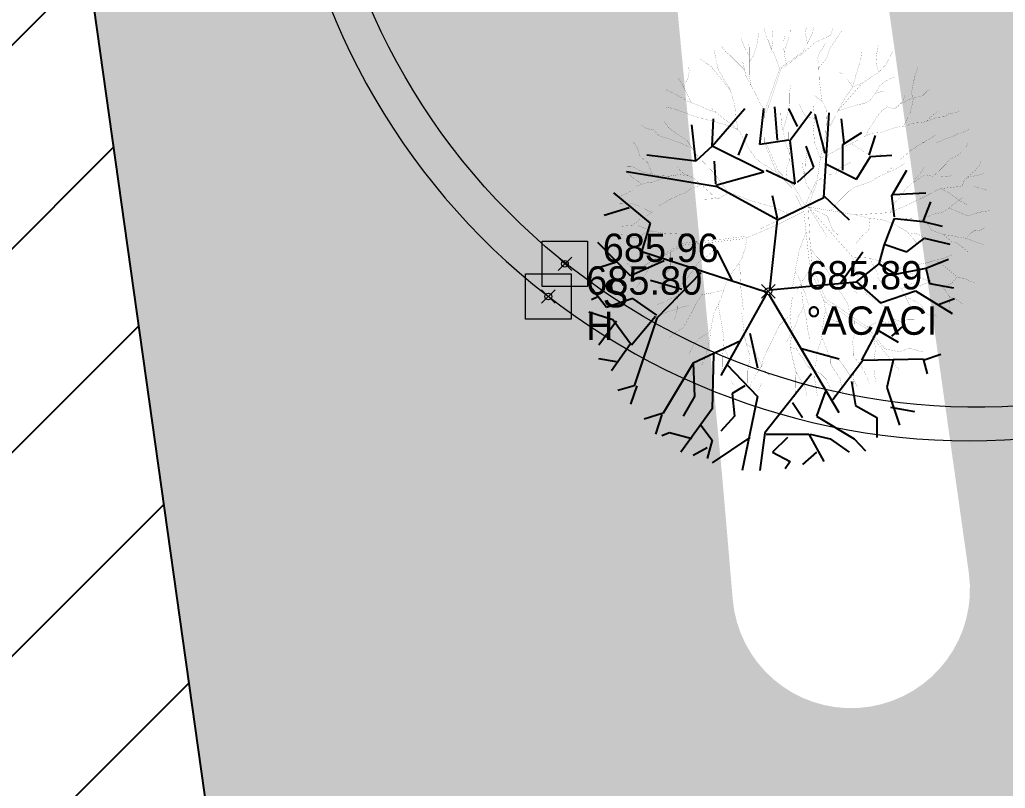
# Model space of a CAD drawing. Extents: x 350769 to 354978, y 6304672 to 6307963.
# Drawn here: x 352715.645 to 352719.989, y 6306047.041 to 6306050.429 of the extents above; entities that cross this region are included whole.
import ezdxf

# ---------------------------------------------------------------- set-up
doc = ezdxf.new("R2010")
doc.units = 0
doc.header["$PDMODE"] = 35
doc.header["$PDSIZE"] = 0.03
for name, pattern in [('CONTINUOS', [0]), ('DASHED', [19.049999999999997, 12.7, -6.35]), ('HIDDEN', [9.524999999999999, 6.35, -3.175])]:
    doc.linetypes.add(name, pattern=pattern)
doc.layers.get('0').update_dxf_attribs({"linetype": 'CONTINUOUS'})
doc.layers.add('0_ASD_TOPOGRAFIA_ELEMENTOS', color=7, linetype='CONTINUOS', lineweight=5, true_color=0xbdbdbd)
for name, color, linetype in [('1-PAVIMENTO', 161, 'CONTINUOUS'), ('1-SOLERA', 212, 'CONTINUOUS'), ('2-ACHURADO PAVIMENTO HORMIGON 3', 8, 'CONTINUOUS'), ('C-TINN', 5, 'CONTINUOUS'), ('LE_proyección abajo', 4, 'HIDDEN'), ('Lot_ARBOL', 252, 'CONTINUOUS'), ('Lot_ET1_ 8-DEM EXT DEMARCACION CICLOVIA', 210, 'CONTINUOUS'), ('V-NODE-TEXT DIC 2012', 31, 'CONTINUOUS'), ('Z-ACACI', 253, 'CONTINUOUS')]:
    doc.layers.add(name, color=color, linetype=linetype)

# ---------------------------------------------------------------- blocks, each defined once
blk = doc.blocks.new('Lot_Arbol-Existente')
at = {"const_width": 0.001}
for points in [[(0.002993332574078522, 0.02840653275893601), (-0.07251775118004389, 0.1793518062722796), (-0.1791216638526976, 0.4057697077896592), (-0.2413072494989592, 0.5300775656778569), (-0.2679582216514973, 0.7342976354291295), (-0.2901673851645228, 0.9917925014181037), (-0.2990510265063904, 1.071704713281633), (-0.4545150507809694, 1.351397411036487), (-0.5078169950852498, 1.431309605392926), (-0.5167006604905282, 1.533419649022107), (-0.4811660229332801, 1.573375746200327)], [(-0.1955118868893351, 1.349056812529852), (-0.2133289901942135, 1.417583720541643), (-0.2472340806564262, 1.478581794343427), (-0.2540150891235271, 1.512469617012584), (-0.2472340806564262, 1.546357422175333), (-0.2268910311919399, 1.587022798874386), (-0.2286092548686156, 1.627573649325086)], [(0.211671968951805, 0.9194971867818822), (0.1867509906307987, 0.9973747929702768), (0.1392838832346115, 1.065150438309047), (0.1257218422368851, 1.1058158150081), (0.07825473484081158, 1.207479265509392), (0.02400659491399892, 1.295587590444029), (-0.02346053654582647, 1.343030521172977), (-0.0641466354751401, 1.404028594974989), (-0.09127069340661365, 1.458249097240696), (-0.1455188333334263, 1.526024742579011), (-0.1540232859114212, 1.635364195226202)], [(-0.03179953103017397, 1.355532643872721), (0.02400659491399892, 1.465026668776773), (0.05113065284569984, 1.546357422175333), (0.05113065284569984, 1.60735549597689), (0.05072531944847469, 1.639039569650777), (0.05072531944847469, 1.639039569650777)], [(0.2888871749830741, 1.207853578948061), (0.2342181220905104, 1.349808092709509), (0.2274370895597713, 1.41080616651152), (0.2003130316282977, 1.492136919909854), (0.1664079411661987, 1.526024742579011), (0.1257218422368851, 1.600577924440813), (0.111654218360286, 1.635141748210344)], [(0.2172666066581996, 1.441302084154358), (0.2613421800220976, 1.505692045476053), (0.3020282789514113, 1.553134993711637), (0.3338471162153382, 1.601131367505559), (0.3259162107709699, 1.589168180445085)], [(0.2937618723484547, 1.035832540454066), (0.3020282789514113, 1.119370940574299), (0.2884662620172094, 1.200701693972633), (0.2952472704840829, 1.315920270040351), (0.329152360946523, 1.444693971674269), (0.3562764188782239, 1.492136919909854), (0.3766194683425965, 1.539579868145438), (0.3775464195591667, 1.590671980942716)], [(-0.02254061811936481, 0.01562637144161272), (-0.1490933020016882, 0.26860285640646), (-0.2615846059741216, 0.5356335973438036), (-0.2897074139197002, 0.7886100823086508), (-0.3178302459286897, 1.0696950792194), (-0.4584443578468154, 1.336725820156971), (-0.6974883457015721, 1.491322565831751)], [(-0.3058045502064033, 0.9494994088868225), (-0.2268910311919399, 1.024485044103358), (-0.2133289901942135, 1.248144642208217), (-0.1929859407296135, 1.363363218275708), (-0.1590808743309253, 1.444693971674269), (-0.1455188333334263, 1.478581794343427)], [(0.3044704462522532, 1.35095048138237), (0.4037435503374809, 1.390473469408562), (0.4037435503374809, 1.390473469408562), (0.4715537071987228, 1.465026668776773), (0.5122398061279227, 1.471804222806895), (0.5122398061279227, 1.471804222806895), (0.5529259050572364, 1.492136919909854), (0.592589044495412, 1.519771912238411)], [(0.5346678513807319, 1.001023276501883), (0.5800499870521207, 1.099038243471568), (0.6071740449839353, 1.173591442840006), (0.6478601439131353, 1.295587590444029), (0.6953272753726196, 1.336252967143082), (0.7088892923069352, 1.404028594974989), (0.7421956015356272, 1.449508104387405)], [(-0.8439635717239753, 0.9702645418376505), (-0.8439635717239753, 1.017707490073462), (-0.8575256127217017, 1.051595312742847), (-0.8643066211885753, 1.078705563875246), (-0.8846496706532889, 1.139703620170621), (-0.9049927201175478, 1.207479265509392), (-0.9388978105798742, 1.302365144473924), (-0.9672078718012926, 1.337913061062864)], [(-0.763633560537869, 1.124584312140996), (-0.7964964643275607, 1.200701693972633), (-0.8100584812616489, 1.221034391075364), (-0.823620522259148, 1.248144642208217), (-0.8439635717239753, 1.309142716010228), (-0.8643066211885753, 1.349808092709509), (-0.8643066211885753, 1.349808092709509)], [(-0.3831619924715142, 1.193762176384325), (-0.5252557887571356, 1.193924139942965), (-0.565941887686563, 1.23458951664179), (-0.6676571350094491, 1.268477321804539), (-0.7015622254717755, 1.288810018907498)], [(0.1418947103894652, 0.6793458611666665), (0.3155903199487966, 0.8076030350412111), (0.4783347156657101, 0.9634869878077552), (0.6003930365168344, 1.044817741206089), (0.654641176443647, 1.126148494604422), (0.715670324837447, 1.207479265509392), (0.7699184647641459, 1.248144642208217)], [(0.6978310462872059, 0.5939935033891288), (0.7427943827690342, 0.7059395845401468), (0.8173855721603331, 0.9838196674040773), (0.8512906626224321, 1.07192799233917), (0.8851957290213477, 1.166813888809884), (0.8987577700189604, 1.23458951664179)], [(0.8511690531524891, 0.7893944697668758), (0.8784147205542467, 0.8686010913365863), (0.9123198110164594, 0.9431542907050243), (0.9462249014782174, 1.031262615639889), (0.986911000407872, 1.1058158150081), (1.014035058339573, 1.153258745737276), (1.052239749863588, 1.234513351569831), (1.048880878701652, 1.227369628079032)], [(-0.6771002580575214, 0.7110603853575412), (-0.7157152401935036, 0.7232483802531533), (-0.7422483244008617, 0.83471328617361), (-0.75581034133495, 0.9160440395723981), (-0.8439635717239753, 0.9702645418376505), (-0.9253357695824889, 1.010929918536931), (-1.0473940904335, 1.078705563875246), (-1.108423238827299, 1.173591442840006), (-1.108423238827299, 1.173591442840006), (-1.131677734767322, 1.203335580887369)], [(-0.2929811000193467, 0.8213302595247569), (-0.369292377444026, 0.8143805890711064), (-0.4235405173708386, 0.8753786628731177), (-0.471007648830664, 0.9431542907050243), (-0.5455988382217356, 0.9973747929702768), (-0.6269710360801355, 1.058372866772743), (-0.6812191760070618, 1.1058158150081), (-0.7219052749362618, 1.119370940574299), (-0.7761534148630744, 1.126148494604422), (-0.8812601981126136, 1.129540382981986), (-0.9728029010419732, 1.153258745737276)], [(0.09074902653458139, 0.7872141133070727), (0.1664079411661987, 0.8686010913365863), (0.274904221019824, 0.9905972389406088), (0.308809311481582, 1.07192799233917), (0.3630574273452112, 1.132926066140953), (0.3766194683425965, 1.160036317273807)], [(0.9376605850122814, 1.00900673701608), (1.027597099336845, 1.051595312742847), (1.108969297195358, 1.092260689441673), (1.160778540082788, 1.129445961662441)], [(1.027597099336845, 1.051595312742847), (1.076430364215184, 1.075999509310805), (1.149655396124672, 1.038040169669785), (1.210684544518472, 1.024485044103358), (1.246804399314897, 1.030319200056738), (1.23605207783578, 1.028582462167378)], [(-1.052626344870077, 0.8330379876342704), (-1.094861197829573, 0.8618235373066909), (-1.149109337756386, 0.9499318622413284), (-1.176233395688087, 0.9702645418376505), (-1.2169194946174, 0.9973747929702768), (-1.290624172235994, 1.031895238182642)], [(-0.2542119007041492, 0.5181323427457301), (-0.3353873110453378, 0.5297229346706445), (-0.4438835668353249, 0.563610739833166), (-0.5184747562267376, 0.617831259605282), (-0.5727228961534365, 0.6584966363045623), (-0.6608761265424619, 0.7059395845401468), (-0.7897154317971626, 0.7466049612391998), (-0.9185547611152742, 0.8076030350412111), (-1.013488999971173, 0.8279357146375332), (-1.169452387220872, 0.8482684117402641), (-1.325415774470912, 0.8889337884395445), (-1.375625986985369, 0.9156254238237125)], [(-0.05102854095741804, 0.1363952685906042), (0.0172255864466706, 0.2857306569694629), (0.07147370231007244, 0.4822799864348326), (0.1460648917015988, 0.6720517618709891), (0.09181675177489979, 0.766937640835522), (0.08503574330779884, 0.8957113424694398)], [(0.3209002407515982, 0.253314671705084), (0.3562764188782239, 0.3128409081020891), (0.4444296492670219, 0.441614609736007), (0.5393638881229208, 0.5026126835380182), (0.6207360859813207, 0.5500556142669666), (0.6953272753726196, 0.5907210084726557), (0.7834804816982341, 0.7059395845401468), (0.8309476131579459, 0.766937640835522), (0.8919767615516321, 0.83471328617361), (0.9462249014782174, 0.8889337884395445)], [(1.04131684061656, 0.6613337535177379), (1.258151675978183, 0.83471328617361), (1.321533340730866, 0.9290285297863647), (1.32165760402313, 0.9288456492254227)], [(0.6986954857846968, 0.5961457149842317), (0.7834804816982341, 0.6110536880687505), (0.8648526795564067, 0.617831259605282), (0.9394438689480467, 0.6313863851719361), (1.054721157268659, 0.6652741903344577), (1.129312346659844, 0.7127171385700422), (1.22424658551563, 0.766937640835522), (1.271713716975682, 0.7804927664019488), (1.39744200009261, 0.8058716964540054)], [(-1.204359099495036, 0.7237932511400231), (-1.264386626076771, 0.6991620130036154), (-1.345758823935284, 0.6720517618709891), (-1.427131021793798, 0.6517190647682582), (-1.517533620335598, 0.6526775727220411), (-1.549189342645036, 0.6381639392016041)], [(-0.8418941646982603, 0.7713086151406969), (-1.020270008438274, 0.7398273897028957), (-1.020270008438274, 0.7398273897028957), (-1.135547296759114, 0.7194947101065736), (-1.244043576612512, 0.726272264136469), (-1.305072725006085, 0.733049835672773), (-1.393225931331585, 0.733049835672773), (-1.427131021793798, 0.7398273897028957), (-1.474058923262874, 0.7463335080988145)], [(1.225490133904714, 0.53788660449095), (1.27849472544267, 0.5907210084726557), (1.353085914834082, 0.6652741903344577), (1.386990981232771, 0.7059395845401468), (1.431326139217617, 0.7416496228863707), (1.428605281543128, 0.7470728066780339)], [(-0.4769506887646457, 0.5876473124233144), (-0.5591608551560512, 0.5771658829064563), (-0.7015622254717755, 0.5703883113699248), (-0.7015622254717755, 0.5703883113699248), (-0.8846496706532889, 0.5500556142669666), (-0.9117737526480596, 0.563610739833166), (-1.020270008438274, 0.5500556142669666), (-1.142328305225988, 0.5365004887005398), (-1.305072725006085, 0.4890575579715915), (-1.305072725006085, 0.4890575579715915), (-1.427131021793798, 0.5093902375679136), (-1.53562730164731, 0.5093902375679136)], [(-1.108836299300492, 0.5402199273439692), (-1.170969908233133, 0.5281509453534454), (-1.188932759135355, 0.5229144506572538), (-1.223700527147798, 0.4755024324049373), (-1.264386626076771, 0.441614609736007), (-1.332196782937899, 0.414504358602926), (-1.380314250095807, 0.3838154380587184), (-1.427131021793798, 0.3602838563376736), (-1.467817120723225, 0.3196184621319844)], [(0.8632888735777442, 0.3592199283032187), (0.9465139987599969, 0.4101698668071094), (1.013483116909129, 0.4410629420508485), (1.12166399822172, 0.4977002641708168), (1.162875761385408, 0.5234444935406373), (1.296813973620146, 0.554337568784149)], [(1.348328683590694, 0.4977002641708168), (1.425600748546344, 0.5388910311626205), (1.505312823877262, 0.5692527522321598)], [(-1.381506530797651, 0.3840321059356029), (-1.447474071258284, 0.4280594841695802), (-1.494941202718337, 0.4551697353022064), (-1.51528425218271, 0.4755024324049373), (-1.542408310114411, 0.4822799864348326), (-1.575880189845861, 0.4930931081228209)], [(1.091245638475812, 0.4817749507660665), (1.183481630935717, 0.4977002641708168), (1.353480144962418, 0.4977002641708168), (1.425600748546344, 0.4977002641708168), (1.461661026275351, 0.5028491100449628)], [(1.291662512248422, 0.4977002641708168), (1.348328683590694, 0.4616583430531591), (1.441055156724929, 0.4307652503030113), (1.497721328067428, 0.4204675585549467), (1.553008407569791, 0.4137263304694443)], [(-0.2059762502179865, -0.004213197504213895), (-0.3625113689770387, 0.05529350483425333), (-0.4913506982950366, 0.08240375596687954), (-0.6947811929412637, 0.1162915786362646), (-0.769372382332449, 0.1162915786362646), (-0.8778686621859606, 0.1298467042029188), (-0.9388978105798742, 0.1366242582323594), (-0.9660218685116888, 0.1705120809017444), (-1.027051016905489, 0.2315101547037557), (-1.155890346223373, 0.2925082109993582), (-1.264386626076771, 0.3467287307712468), (-1.325415774470912, 0.3738389819041004), (-1.400006963861983, 0.3873941074705272), (-1.53562730164731, 0.3873941074705272), (-1.598225250068708, 0.4131892600098581)], [(0.002993332574078522, 0.02840653275893601), (0.1876314932634386, 0.1201138100825574), (0.3234095423504186, 0.2558226950886819), (0.5788015555503989, 0.3624511022355819), (0.8632888735777442, 0.3592199283032187), (1.241527691949045, 0.2267422172296847), (1.383771350962434, 0.02317888972038418), (1.542179046823662, -0.0576002134994269), (1.60036965647771, -0.07052487421606202)], [(1.234475662624845, 0.229212182388892), (1.368934577204413, 0.2762998565779071), (1.404994854932852, 0.3020440859477276), (1.48226691988873, 0.3277883328239568), (1.502872789438925, 0.34323487044594), (1.565848430338974, 0.3589316881273135), (1.595599262573273, 0.3638302539416145)], [(0.02525976815331887, 0.002912693252710596), (0.2037955541741212, 0.1071891493661496), (0.3331079692717367, 0.2396668604396837), (0.572335921560807, 0.3462952850929923), (0.8471248126668343, 0.3462952850929923), (1.231829265027841, 0.2170487129387766), (1.374072924041343, 0.02317888972038418), (1.46459160739073, -0.08021836100078872), (1.529247826970959, -0.2191584024326403), (1.590671205493322, -0.238545393507593)], [(1.404994854932852, 0.3020440859477276), (1.48226691988873, 0.2865975483257444), (1.508024250810649, 0.2865975483257444), (1.577908429458034, 0.2974084784618753), (1.578215881759775, 0.2956566159195972)], [(0.259795885744893, 0.1645602512842288), (0.354094930352403, 0.17332293909908), (0.4262155098730318, 0.1424298463487048), (0.5189419830073803, 0.1372810004745588), (0.6013655093347552, 0.1475786922228508), (0.6786375502273359, 0.1475786922228508)], [(0.4829925232955929, 0.1392771750413431), (0.5859111011563982, 0.1784717849727713), (0.6889404970339683, 0.1990671684689005), (0.7713640233616843, 0.2145137060906563), (0.8589390110605564, 0.219662551964575)], [(0.6889404970339683, 0.1990671684689005), (0.8434846028821994, 0.157876383970688), (0.925908129209688, 0.1424298463487048), (1.018634602344036, 0.1424298463487048), (1.090755181864779, 0.1321321546008676)], [(1.280404341182816, 0.1711062744025185), (1.312268405861914, 0.1784717849727713), (1.379237499947635, 0.1887694767210633), (1.425600748546344, 0.1939183225945271), (1.47196397308187, 0.1939183225945271), (1.533781605795866, 0.1836206308469173), (1.554387499409358, 0.1836206308469173)], [(1.379237499947635, 0.1887694767210633), (1.435903671289907, 0.17332293909908), (1.513175736245785, 0.1475786922228508), (1.544084552602726, 0.1321321546008676), (1.598616516627885, 0.1282667469110947)], [(-0.9329429231652284, 0.1359629419230259), (-1.094861197829573, 0.1230691326661599), (-1.223700527147798, 0.1366242582323594), (-1.311853733473185, 0.1162915786362646), (-1.447474071258284, 0.08240375596687954), (-1.481379161720611, 0.08918130999700224), (-1.569532392109295, 0.08918130999700224), (-1.664466606902124, 0.09595888153330634), (-1.664466606902124, 0.09595888153330634)], [(-1.223700527147798, 0.1366242582323594), (-1.230481535615013, 0.08240375596687954), (-1.271167634544099, 0.06207105886414865), (-1.311853733473185, 0.02818325370139974), (-1.386444922864712, -0.01925969453418475), (-1.406787972329312, -0.03959239163691564), (-1.454255103788796, -0.1344782706014485), (-1.501722211185211, -0.1819212188370329), (-1.562751359579124, -0.2090314699701139), (-1.650904589968036, -0.256474418205471)], [(-0.8559865728806244, 0.01935774212597607), (-0.9108234662536461, 0.03970971554190328), (-0.9272086213733246, 0.05335706582764033), (-0.9545171971971058, 0.06700439860696861), (-0.9982109522035216, 0.07792226132937685), (-1.033712093555323, 0.09156961161534127), (-1.061020693442515, 0.1079464144520443), (-1.172985900039976, 0.1679947031905158)], [(-0.5584284968381326, 0.09357769793678017), (-0.5862849371511629, 0.06884863040068012), (-0.6337520445472364, 0.04851593329772186), (-0.7083432339386491, 0.02140568216532301), (-0.73546729187035, 0.007850556598896219), (-0.8439635717239753, -0.02603726607048884), (-0.8439635717239753, -0.02603726607048884)], [(-1.434709055640724, 0.08559338513828152), (-1.562751359579124, 0.007850556598896219), (-1.647362166231346, -0.01253826099400612), (-1.644288509056537, -0.01179759632077548)], [(-0.02254061811936481, 0.01562637144161272), (-0.5319973814304149, -0.03947416963023898), (-0.8124108196877842, -0.1647014736599886), (-0.9138369697293456, -0.3137815950040022), (-1.051060553350453, -0.5284569683390146), (-1.253912853433576, -0.689463507093933), (-1.41500142485927, -0.8206540110757032)], [(-0.6666340867598137, 0.03656491831338826), (-0.7305868080654818, 0.03425079293378985), (-0.8179742699519466, 0.02606238276234762), (-0.8643988801343312, 0.01787397259067802), (-0.9490554868449408, -0.001232300302945077), (-0.9599789316123406, -0.006691222911058503), (-1.047366393498805, -0.01487963308250073), (-1.153869889744215, -0.03944484609064602)], [(-0.5336269142617311, -0.04020188797539959), (-0.5640044257573891, -0.01760910313964814), (-0.6213524566439901, 0.01787397259067802), (-0.6466766989366306, 0.04381845321790934), (-0.6615930279955364, 0.03839709675389713), (-0.6950856426502696, 0.06700439860696861), (-0.7278559528893993, 0.07519280877863821)], [(0.02525976815331887, 0.002912693252710596), (0.1062213475238423, -0.02949828982468716), (0.1988184707416849, -0.07136612833119216), (0.2640929529571849, -0.1037318784572108)], [(0.1325402453381912, -0.0636429668998062), (0.2150052326825289, -0.006886701502480719), (0.2716714040250281, 0.008559836119502506), (0.3643978771591492, 0.02400637374148573), (0.4159125871298102, 0.02915521961517697), (0.436518456679778, 0.02915521961517697)], [(0.2716714040250281, 0.008559836119502506), (0.4004581789512258, 0.003410990245356516), (0.4983360893937743, -0.01203554737617196), (0.5292449298140127, -0.01203554737617196)], [(0.7971213783466737, -0.07897054373756873), (0.8177272478969826, -0.001737855628334728), (0.8434846028821994, 0.01885752786733974), (0.9207566678380772, 0.05489946649186095), (0.9619684310018783, 0.07549484998730804)], [(1.459837851839893, -0.01561078961003659), (1.549236013974223, 0.003410990245356516), (1.602367755393743, -0.006980871094583563), (1.62135661755849, -0.006886701502480719)], [(-0.8011136142728219, -0.1596563567570684), (-0.8982117116506743, -0.1751436473007288), (-0.9592408600444742, -0.1615885217345294), (-1.067737139897872, -0.1480333961681026), (-1.067737139897872, -0.1480333961681026), (-1.169452387220872, -0.1344782706014485), (-1.237262544081887, -0.1073680194688222), (-1.379663914397497, -0.0870353223656366), (-1.501722211185211, -0.08025776833596865), (-1.64330667098136, -0.1025079234038913), (-1.64438620161468, -0.08662436461895595)], [(0.01762193415152069, -0.02359086007777478), (-0.2764302591143633, -0.03785796117995233), (-0.5133849211358665, -0.06068532994595444), (-0.7903078237461614, -0.1748221912828285), (-1.041536874594499, -0.5457669774978058), (-1.232813540496295, -0.6969983087030869), (-1.261362294087007, -0.8282557053676101), (-1.227103784965379, -0.9138583469934929), (-1.261362294087007, -1.03370204176872)], [(0.01762193415152069, -0.02359086007777478), (-0.4237770602604769, -0.4136455780637789), (-0.4340800070673367, -0.5629621259149644), (-0.5010491252163547, -0.784362516001238), (-0.6452902842577259, -1.098442166832001), (-0.6916535087933653, -1.211716793565529), (-0.7740770351207402, -1.268354098178861), (-0.7946829287342325, -1.324991402792421), (-0.8410461532695308, -1.391926416660453)], [(-0.3490949622449762, -0.04485822005017326), (-0.4167595089037377, -0.09381289390239544), (-0.4642266162999249, -0.1412558421382073), (-0.5049127152293522, -0.1615885217345294), (-0.6134089950827502, -0.2361417211027401), (-0.5930659456183776, -0.2632519722353663), (-0.5930659456183776, -0.2903622233684473), (-0.6066279866156492, -0.3242500460373776), (-0.6676571350094491, -0.3784705483028574), (-0.71512424240575, -0.4259134965386693), (-0.7490293328680764, -0.4530237476712955)], [(0.01762193415152069, -0.02359086007777478), (-0.2486270848620507, -0.1922451704708692)], [(0.01762193415152069, -0.02359086007777478), (-0.06317416265699194, -0.1922451704708692), (-0.09408297901393325, -0.2025428622189338), (-0.1868094280848709, -0.2385847833363641), (-0.1868094280848709, -0.2385847833363641), (-0.2383241380553045, -0.2952221054565598)], [(0.01762193415152069, -0.02359086007777478), (-0.0528712158501321, -0.4393898074338267), (-0.0322653222366398, -0.743171749009889), (0.03985525728387529, -0.907934834482603), (0.117127298176456, -1.067549074081626), (0.1789449549539768, -1.185972546688845), (0.1892478776973121, -1.283800635800844), (0.1995508245039446, -1.381628724912389), (0.1995508245039446, -1.47945679651707), (0.1634905467753924, -1.603029114998662)], [(0.01762193415152069, -0.02359086007777478), (0.2356111262960212, -0.09956592723347057), (0.4468214034867515, -0.1304590199838458), (0.6528802193051888, -0.176798632848886), (0.8640904964956917, -0.2849244137087226), (1.111361051414974, -0.5011759579213049), (1.204087524549323, -0.6453436598983444), (1.271056642698341, -0.7071298278922313), (1.389540446754268, -0.7689159783794821)], [(0.4468214034867515, -0.1304590199838458), (0.5807596157213766, -0.07897054373756873), (0.6992434438406008, -0.06867285198950412), (0.7971213783466737, -0.07897054373756873), (0.8589390110605564, -0.07382169786387749), (0.910453721031331, -0.06867285198950412)], [(0.6528802193051888, -0.176798632848886), (0.8640904964956917, -0.187096324597178), (0.9207566678380772, -0.1613520952271301), (0.9516654841951322, -0.140756711731683), (0.9671198923736029, -0.1201613282357812), (0.9980287087305442, -0.07897054373756873)], [(-1.128588796368149, -0.1399239743645921), (-1.176233395688087, -0.1615885217345294), (-1.325415774470912, -0.2225865955363133), (-1.366101873399884, -0.2225865955363133), (-1.406787972329312, -0.2429192751326354), (-1.494941202718337, -0.3039173489348741), (-1.494941202718337, -0.3039173489348741), (-1.611304232184466, -0.3259413207529178), (-1.611603457767842, -0.3245465277975654)], [(-0.902836926605687, -0.17411634524683), (-0.9490554868449408, -0.200483439412892), (-0.9736332074927532, -0.227778104971776), (-0.984556652260153, -0.2523433179799213), (-0.9954800729640283, -0.2687201208166243), (-0.9954800729640283, -0.282367471102134), (-1.011865228083707, -0.2987442739390644)], [(0.2356111262960212, -0.09956592723347057), (0.2974287590099038, -0.1665009411017309), (0.3025802444451529, -0.2591801843389021), (0.3489434689807922, -0.2849244137087226), (0.3798522853376198, -0.3364128724481361), (0.4107611016945611, -0.3981990404422504)], [(0.4468214034867515, -0.1304590199838458), (0.4828816812153036, -0.212840553966771), (0.5240934443789911, -0.2797755678345766), (0.5756081543495384, -0.4033478863159417), (0.5034875748287959, -0.5166224955428333), (0.4777302198435791, -0.568110971788883), (0.4777302198435791, -0.6401948140241984), (0.4880331666504389, -0.6865344443965569)], [(0.9480979534203016, -0.1431338543434322), (1.095906643236503, -0.1253101741096998), (1.131966945028466, -0.1201613282357812), (1.286511050876697, -0.1150124823618626), (1.322571328605477, -0.1047147731071618), (1.374086038575911, -0.1201613282357812), (1.415297801739712, -0.1510544034797476), (1.446206618096653, -0.1665009411017309), (1.47196397308187, -0.176798632848886)], [(1.245344981199196, -0.1163839856415052), (1.322571328605477, -0.1819474787232593), (1.425600748546344, -0.2179893998406897), (1.477115434453708, -0.2591801843389021), (1.513175736245785, -0.2797755678345766), (1.567776909607005, -0.3186317185643475)], [(-1.313796329782576, -0.2178356071792678), (-1.325415774470912, -0.2903622233684473), (-1.379663914397497, -0.3310276000672729), (-1.461036112256011, -0.3852481198393889), (-1.508503219652425, -0.4259134965386693), (-1.576645755136042, -0.4593426094686492)], [(-0.5978697792852472, -0.2254639517361738), (-0.6744381434765501, -0.2768070978017931), (-0.7219052749362618, -0.2971397949047514), (-0.7897154317971626, -0.3445827256336997), (-0.8371825632567607, -0.3716929942729621), (-0.8643066211885753, -0.3784705483028574), (-0.9346296237802107, -0.3879162545654253)], [(-0.01608155307644665, -0.2223885377413808), (0.07076407364093029, -0.2952221054565598), (0.1583390613403708, -0.3827525028204946), (0.1943993631324474, -0.4393898074338267), (0.2150052326825289, -0.5063248037949961), (0.2459140490394702, -0.5835575094108663), (0.2819743508315469, -0.6401948140241984), (0.3077317058168774, -0.6968321361443941), (0.354094930352403, -0.7998090711298573), (0.4004581789512258, -0.8770417592390913)], [(1.075300773686536, -0.4136455780637789), (1.018634602344036, -0.3776036394397124), (0.9928772473588197, -0.357008255944038), (0.8640904964956917, -0.2849244137087226), (0.9928772473588197, -0.357008255944038), (0.8640904964956917, -0.2849244137087226)], [(0.8640904964956917, -0.2849244137087226), (0.9156051824030556, -0.449687499181664), (0.9207566678380772, -0.4754317285514844), (0.9362110760166615, -0.537217896545144), (0.9619684310018783, -0.5732598176628017), (1.018634602344036, -0.614450584654378), (1.039240471894345, -0.6865344443965569)], [(1.075300773686536, -0.4136455780637789), (1.147421353207051, -0.3673059476921026), (1.188633116370625, -0.3261151807002989), (1.204087524549323, -0.2952221054565598), (1.204087524549323, -0.2952221054565598)], [(-0.9888359508181566, -0.4311115308657918), (-1.10164220629656, -0.4326910505683372), (-1.169452387220872, -0.4123583709720151), (-1.169452387220872, -0.4123583709720151), (-1.264386626076771, -0.4259134965386693), (-1.359320864932897, -0.4259134965386693), (-1.447474071258284, -0.4259134965386693), (-1.505154563212841, -0.4230446809942805), (-1.623780507972697, -0.4191359250019104)], [(-1.251095555147458, -0.4240157393378468), (-1.305072725006085, -0.4259134965386693), (-1.366101873399884, -0.4801339988039217), (-1.366101873399884, -0.4801339988039217), (-1.481379161720611, -0.541132072605933), (-1.481379161720611, -0.541132072605933), (-1.540386377431901, -0.5648756187922572)], [(-0.4237770602604769, -0.4136455780637789), (-0.5680182433653727, -0.449687499181664), (-0.7534711655706587, -0.537217896545144), (-0.8925608632403055, -0.743171749009889), (-0.9286211409689713, -0.7534694407577263), (-0.9749843895677941, -0.7792136701275467), (-1.078013785445364, -0.8409998381212063)], [(0.5756081543495384, -0.4033478863159417), (0.5756081543495384, -0.4033478863159417), (0.611668456141615, -0.4702828826773384), (0.6322743256918102, -0.5114736496689147), (0.658031680677027, -0.5578132800410458), (0.6683346274835458, -0.6041528929065407), (0.6734860888556113, -0.665939060900655), (0.6837890356622438, -0.6916832902702481)], [(1.111361051414974, -0.5011759579213049), (1.075300773686536, -0.4136455780637789), (1.338025736784061, -0.4908782661732403), (1.379237499947635, -0.4960271120469315)], [(-0.0528712158501321, -0.4393898074338267), (-0.08378003220707342, -0.5629621259149644), (-0.09408297901393325, -0.6710879067745736), (-0.09408297901393325, -0.789511361875384), (-0.08378003220707342, -0.9439767731071242), (-0.08378003220707342, -1.046953690586179), (-0.1868094280848709, -1.108739858579838), (-0.2125667830698603, -1.175674854941008), (-0.2280211912484447, -1.222014485313366), (-0.2331726766836937, -1.278651789926698), (-0.2486270848620507, -1.345586786287868), (-0.2589300316687968, -1.417670646030047), (-0.2846873625908302, -1.47945679651707), (-0.3001417707693008, -1.525796426889428), (-0.3155962030110686, -1.572136039754923)], [(-0.08378003220707342, -0.5629621259149644), (-0.1404462035493452, -0.568110971788883), (-0.1971123748915034, -0.5526644341671272), (-0.2177182685051093, -0.5166224955428333), (-0.2692329544123595, -0.4702828826773384), (-0.3104447175759333, -0.4445386533077453), (-0.3104447175759333, -0.4445386533077453)], [(-1.147088786932841, -0.6046758404227148), (-1.230481535615013, -0.6156852719743711), (-1.291510684008585, -0.6089077004378396), (-1.332196782937899, -0.6021301464079443), (-1.386444922864712, -0.6021301464079443), (-1.413568980796526, -0.6021301464079443), (-1.467817120723225, -0.6089077004378396), (-1.519634980349792, -0.6164707574130261)], [(-1.041536874594499, -0.5457669774978058), (-0.9904387977463784, -0.6453436598983444), (-1.0007417204896, -0.7225763655139872), (-0.9749843895677941, -0.7792136701275467), (-0.9955902591179893, -0.8461486839955796), (-0.9749843895677941, -0.8976371427347658), (-0.9749843895677941, -0.9594233107286527)], [(-0.4340800070673367, -0.5629621259149644), (-0.5371094029449068, -0.619599430528524), (-0.578321166108708, -0.6350459681505072), (-0.5989270597224277, -0.6350459681505072), (-0.6607446924363103, -0.6710879067745736), (-0.6865020474215271, -0.743171749009889), (-0.6865020474215271, -0.789511361875384), (-0.7019564555999978, -0.8461486839955796), (-0.7689255737490157, -0.8770417592390913), (-0.8410461532695308, -0.913083680356749), (-0.8822579164335593, -0.9388279272329783)], [(-0.08378003220707342, -0.5629621259149644), (-0.09408297901393325, -0.6710879067745736), (-0.1249917953709883, -0.7689159783794821), (-0.1559006117279296, -0.8152556087516132), (-0.181657966712919, -0.8667440674912541), (-0.2228697298768338, -0.9182325262304403), (-0.2692329544123595, -0.9542744648549615), (-0.3001417707693008, -0.974869848350636)], [(0.6405403224898691, -0.5263448674822939), (0.6889404970339683, -0.5526644341671272), (0.807424325153761, -0.6247482764024426), (0.8640904964956917, -0.6710879067745736), (0.9001507742246986, -0.7174275196400686), (0.879544904674276, -0.7792136701275467), (0.9053022596596065, -0.8152556087516132), (0.9568169455666293, -0.8615952216171081), (1.003180170102269, -0.8770417592390913)], [(-0.9904387977463784, -0.6453436598983444), (-0.933772626403993, -0.6710879067745736), (-0.8925608632403055, -0.743171749009889)], [(0.6837890356622438, -0.6916832902702481), (0.7198493133910233, -0.7998090711298573), (0.7301522601975421, -0.8821906051127826), (0.7559096151829863, -0.9491256189808155), (0.7610610765545971, -1.01606061534244), (0.7713640233616843, -1.067549074081626), (0.807424325153761, -1.098442166832001), (0.8383331415107023, -1.134484087949659), (0.8692419578676436, -1.175674854941008)], [(1.018634602344036, -0.614450584654378), (1.095906643236503, -0.6607902150267364), (1.12166399822172, -0.6968321361443941), (1.152572814578662, -0.7534694407577263), (1.162875761385408, -0.789511361875384)], [(1.204087524549323, -0.6453436598983444), (1.291662512248422, -0.619599430528524), (1.348328683590694, -0.6247482764024426), (1.420449263111209, -0.6350459681505072), (1.446206618096653, -0.6401948140241984)], [(-0.0322653222366398, -0.743171749009889), (0.06046112683429783, -0.789511361875384), (0.09652142862637447, -0.8307021463735964), (0.1840964163255876, -0.8873394509869286), (0.2304596408608859, -0.9491256189808155), (0.2768228894599361, -0.974869848350636), (0.3025802444451529, -1.005762923594375), (0.3695493385308737, -1.046953690586179)], [(0.3107183764788033, -0.7034658031002436), (0.3695493385308737, -0.7689159783794821), (0.4313669953081671, -0.8307021463735964), (0.4622758116652221, -0.8667440674912541), (0.5137905216356558, -0.9233813721045863), (0.560153746170954, -0.9954652318465378), (0.5859111011563982, -1.036655998838114), (0.6168199175134532, -1.093293320957855), (0.6528802193051888, -1.149930625571642)], [(0.879544904674276, -0.7792136701275467), (0.9161172013444911, -0.8249841007732357), (0.9671198923736029, -0.913083680356749), (0.9877257619235706, -0.9903163859726192), (0.9980287087305442, -1.031507152964195), (1.034089010522507, -1.067549074081626), (1.054694880072702, -1.098442166832001)], [(-0.7019564555999978, -0.8461486839955796), (-0.676199100614781, -0.907934834482603), (-0.6607446924363103, -0.9336790813590596), (-0.6555932310645858, -0.9697210024769447), (-0.6813505860498026, -1.010911769468294), (-0.6658961778714456, -1.031507152964195), (-0.6452902842577259, -1.098442166832001), (-0.6195329292727365, -1.103591012706147)], [(-0.5223663951305753, -0.8307800623924777), (-0.4913506982950366, -0.9071204804047284), (-0.4913506982950366, -0.9816736797729391), (-0.4777886572975376, -1.0630044331715), (-0.4574456078329376, -1.124002506973284), (-0.4371025583683377, -1.212110831908149), (-0.4167595089037377, -1.259553780143506), (-0.403197467906125, -1.293441585306482)], [(0.727616190046092, -0.8619123921600931), (0.8383331415107023, -0.9182325262304403), (0.9362110760166615, -0.9439767731071242), (0.9770370541716602, -0.9502541203535202), (0.975841506876236, -0.9457730984731825), (1.023786063715647, -0.9336790813590596), (1.111361051414974, -0.9491256189808155), (1.173178708192268, -0.9645721566027987), (1.253010136825765, -0.9912542477416082)], [(-0.7689255737490157, -0.8770417592390913), (-0.8049858514777952, -0.9439767731071242), (-0.820440283719563, -0.9800186942247819), (-0.8513491000765043, -1.021209461216131), (-0.9131667327905006, -1.052102536459643), (-0.9440755491475556, -1.098442166832001), (-0.933772626403993, -1.134484087949659), (-0.9543784959541881, -1.165377163193398)], [(-0.2228697298768338, -0.9182325262304403), (-0.2125667830698603, -0.9645721566027987), (-0.2898388480257381, -1.139632933823577)], [(0.2304596408608859, -0.9491256189808155), (0.3025802444451529, -1.052102536459643), (0.2871258122033851, -1.124186396201821), (0.2871258122033851, -1.185972546688845), (0.2819743508315469, -1.247758714683187), (0.2974287590099038, -1.294098327548681)], [(0.5821483889332058, -1.03063872716848), (0.5807596157213766, -1.149930625571642), (0.6219713788849504, -1.242609868809041), (0.637425787063421, -1.294098327548681), (0.6631831420487515, -1.345586786287868), (0.6734860888556113, -1.381628724912389), (0.7000095653742164, -1.439969569079722)], [(-0.08378003220707342, -1.046953690586179), (-0.04771973041499677, -1.124186396201821), (-0.0271138608649153, -1.21686563943922), (0.008946440926933974, -1.263205252304942), (-0.0322653222366398, -1.361033341416487), (-0.06317416265699194, -1.433117183651575), (-0.03741680767177513, -1.505201043393754), (-0.0219623994930771, -1.566987193881005), (-0.01681091405805546, -1.618475652620646)], [(0.2871258122033851, -1.124186396201821), (0.3437919835455432, -1.185972546688845), (0.390155232144366, -1.232312177061203), (0.436518456679778, -1.268354098178861), (0.4622758116652221, -1.324991402792421), (0.4983360893937743, -1.371331033164552), (0.5189419830073803, -1.391926416660453), (0.5395478525574617, -1.412521800155901), (0.5756081543495384, -1.427968337777884)], [(0.7732058343249264, -1.069126965394389), (0.807424325153761, -1.160228317319252), (0.8125757865252581, -1.227163331187057), (0.8383331415107023, -1.263205252304942), (0.8568650071390493, -1.350932831810042)], [(-0.6916535087933653, -1.211716793565529), (-0.6504417456297915, -1.294098327548681), (-0.5989270597224277, -1.335289094540258), (-0.6195329292727365, -1.417670646030047), (-0.6401388228860014, -1.453712567147477), (-0.6504417456297915, -1.494903351645462)], [(-0.4534447281421308, -1.141330823873204), (-0.4845696657647522, -1.198555706341722), (-0.5989270597224277, -1.335289094540258), (-0.6066801348939634, -1.366285620064218), (-0.6066801348939634, -1.366285620064218)], [(-0.2256124179245944, -1.214791842802242), (-0.2879201795858535, -1.286664031276587), (-0.2879201795858535, -1.306996728379318), (-0.3150442615809652, -1.354439659108493), (-0.3421683195125524, -1.388327481777651), (-0.3828544184416387, -1.435770430013235)], [(0.1789449549539768, -1.185972546688845), (0.1428846531620138, -1.263205252304942), (0.106824375433348, -1.309544865170437), (0.07591553501288217, -1.350735649668422), (0.03470377184908102, -1.427968337777884), (0.03470377184908102, -1.489754505771771)], [(-0.7740770351207402, -1.268354098178861), (-0.8616520228199533, -1.27350294405278), (-0.8822579164335593, -1.268354098178861), (-0.9080152714186625, -1.283800635800844), (-0.9389240877756038, -1.309544865170437)], [(0.008946440926933974, -1.263205252304942), (0.07591553501288217, -1.350735649668422), (0.1016728899978716, -1.38677757078608), (0.1325817063548129, -1.448563721273558)], [(0.1995508245039446, -1.381628724912389), (0.2407625876679731, -1.391926416660453), (0.2768228894599361, -1.422819491903965), (0.3386405221739324, -1.494903351645462), (0.390155232144366, -1.536094118637266), (0.4210640485013073, -1.546391810385103)], [(-0.2589300316687968, -1.417670646030047), (-0.2177182685051093, -1.448563721273558), (-0.1868094280848709, -1.494903351645462), (-0.1919609135198925, -1.525796426889428), (-0.181657966712919, -1.561838348007086), (-0.1610520971628375, -1.577284885628842)], [(0.2768228894599361, -1.422819491903965), (0.2974287590099038, -1.520647581015282), (0.3128831671886019, -1.566987193881005)]]:
    blk.add_lwpolyline(points, dxfattribs=at)
blk = doc.blocks.new('Lot_ARBOL')
at = {"color": 8, "xscale": 0.5, "yscale": 0.5, "zscale": 0.5, "rotation": 90}
blk.add_blockref('Lot_Arbol-Existente', (0.0003489328989871865, -0.004181326806730112), dxfattribs=at)
blk = doc.blocks.new('A$C66036E5C')
at = {"layer": 'LE_proyección abajo', "color": 210, "linetype": 'DASHED', "ltscale": 20}
blk.add_arc((482.7584485073039, 724.5894825345222), 31.90839099002005, 209.6640954582874, 163.5204834558228, dxfattribs=at)
blk = doc.blocks.new('ACACI')
for p, q in [((-0.6209537349022867, 1.600605135768546), (-0.2607528943772195, 2.01530242168792)), ((-0.09436570407251565, 1.618158460041741), (-0.05231179883139703, 2.01530242168792)), ((0.09944794615785213, 1.666430101790866), (0.07202148622309323, 2.032855745961115)), ((0.3206880563411687, 1.815633358099376), (0.2237812312214373, 2.01530242168792)), ((0.2384086765187021, 1.666430101790866), (0.474276231998374, 1.982389938681308)), ((0.6114085316912679, 1.034510428005433), (0.6680898822287418, 1.967030779943343)), ((-0.6209537349022867, 1.600605135768546), (-0.6063262896050219, 1.899011648390342)), ((0.6260359769876231, 1.517226845477808), (0.5145017065715365, 1.949477455670149)), ((0.8344770725334456, 1.633517618779706), (0.8052221819298211, 1.899011648390342)), ((-0.8001399398444846, 1.433848555186842), (-0.8421938450856032, 1.83318668236825)), ((0.8198496272270859, 1.618158460041741), (1.028290722763813, 1.749808392077284)), ((-0.3302332595521875, 1.499673521208933), (-0.2333264344324562, 1.734449233343867)), ((0.2237812312214373, 1.666430101790866), (-0.09436570407251565, 1.618158460041741)), ((0.2932615963964054, 1.183713684314171), (0.2384086765187021, 1.666430101790866)), ((1.11057010258628, 1.499673521208933), (1.180050467761248, 1.716895909070672)), ((-0.6209537349022867, 1.600605135768546), (-0.8001399398444846, 1.433848555186842)), ((-0.05231179883139703, 1.317557781889263), (-0.6209537349022867, 1.600605135768546)), ((0.5017026919340424, 1.36802358916907), (0.4175948814518051, 1.600605135768546)), ((0.8198496272270859, 1.33511110615791), (0.8198496272270859, 1.618158460041741)), ((-0.8001399398444846, 1.433848555186842), (-1.34135541597243, 1.499673521208933)), ((-0.578899829670263, 1.183713684314171), (-0.5935272749675278, 1.433848555186842)), ((0.97160937222543, 1.234179491598297), (1.125197547882635, 1.484314362470968)), ((1.125197547882635, 1.484314362470968), (1.35923667269526, 1.499673521208933)), ((-0.5661008150236739, 1.150801201307559), (-1.562595526145742, 1.317557781889263)), ((-0.578899829670263, 1.168354525576206), (-0.05231179883139703, 1.317557781889263)), ((-0.02488533889663813, 1.33511110615791), (0.2932615963964054, 1.183713684314171)), ((0.3206880563411687, 1.201267008587365), (0.5017026919340424, 1.36802358916907)), ((0.6406634222948924, 1.40093607218023), (0.97160937222543, 1.234179491598297)), ((1.35923667269526, 1.052063752278627), (1.525623862999055, 1.33511110615791)), ((0.09944794615785213, 0.7865697226679913), (-0.5661008150236739, 1.150801201307559)), ((-1.299301510731311, 0.7514630741261499), (-1.701556256506592, 1.084976235285239)), ((0.09944794615785213, 0.8019288814059564), (0.04459502627923939, 1.052063752278627)), ((0.09944794615785213, 0.7865697226679913), (0.6114085316912679, 1.034510428005433)), ((0.6114085316912679, 1.052063752278627), (0.8893299924120583, 0.7865697226679913)), ((1.388491563298885, 0.8194822056791509), (1.35923667269526, 1.052063752278627)), ((1.373864118000711, 1.067422911016592), (1.734064958535782, 1.084976235285239)), ((1.706638498591929, 0.7690163983947969), (1.788917878414395, 0.9862387862608557)), ((-1.535169066210983, 0.9182196547078547), (-1.811262096263818, 0.834841364417116)), ((0.01493126862260397, 0.01704215812196708), (0.09944794615785213, 0.7865697226679913)), ((1.276957292880979, 0.5035223687841608), (1.388491563298885, 0.8019288814059564)), ((1.388491563298885, 0.8019288814059564), (1.706638498591929, 0.7690163983947969)), ((1.706638498591929, 0.7690163983947969), (1.915079594128656, 0.7185505911149903)), ((-1.396208335851043, 0.4355032372311598), (-1.299301510731311, 0.7514630741261499)), ((1.525623862999055, 0.4355032372311598), (1.719437513229423, 0.5869006590751269)), ((1.719437513229423, 0.5869006590751269), (1.997358973951123, 0.5188815275221259)), ((-1.520541620913718, 0.1700092076250712), (-1.880742461438786, 0.5364348517953204)), ((-0.01208632425914402, -0.01210653169459874), (-1.396460465980454, 0.4347220821757674)), ((-0.3997136247289745, 0.1195434003409446), (-0.5661008150236739, 0.4530565615043542)), ((0.792423167292327, 0.0866309173341051), (1.041089737401308, 0.4355032372311598)), ((1.222104373002367, 0.3038533051958439), (1.276957292880979, 0.5035223687841608)), ((1.276957292880979, 0.5188815275221259), (1.525623862999055, 0.4355032372311598)), ((-1.147541765742062, 0.3367657882070034), (-1.520541620913718, 0.1700092076250712)), ((1.734064958535782, 0.2533874979160373), (1.982731528643853, 0.3543191124756504)), ((-1.674129796571833, 0.319212463933809), (-1.937423811987173, 0.2380283391780722)), ((0.97160937222543, 0.1041842416029795), (1.222104373002367, 0.3038533051958439)), ((1.222104373002367, 0.3038533051958439), (1.401290577936379, 0.1875625318937182)), ((1.401290577936379, 0.1875625318937182), (1.734064958535782, 0.2533874979160373)), ((1.734064958535782, 0.2533874979160373), (1.776118863776901, 0.0866309173341051)), ((-0.9537281155025994, 0.02080595131201335), (-1.299301510731311, 0.1195434003409446)), ((-0.7452870199658719, 0.2029216906316833), (-1.229821145554524, -0.2951538855784293)), ((-1.783835636328149, -0.178863112276531), (-1.964850271921023, 0.05371843432317291)), ((0.01493126862260397, 0.01704215812196708), (0.97160937222543, 0.1041842416029795)), ((0.97160937222543, 0.1041842416029795), (1.234903387639861, -0.128397304996497)), ((1.234903387639861, -0.128397304996497), (1.622530688109691, 0.003252627043366374)), ((1.622530688109691, 0.003252627043366374), (2.024785433884972, -0.2446880782986227)), ((1.776118863776901, 0.0866309173341051), (2.039412879192241, 0.0383592755852078)), ((-1.880742461438786, -0.06257233897895276), (-1.950222826624668, -0.09548482198556485)), ((-1.493115160969865, -0.0779314977166905), (-1.783835636328149, -0.178863112276531)), ((-1.229821145554524, -0.2622414025672697), (-1.493115160969865, -0.0779314977166905)), ((-0.01208632425914402, -0.01210653169459874), (-0.5247002114119823, -0.9267073980165605)), ((0.002541121047215711, -0.02965985596779319), (0.7750720210287909, -1.335811744189414)), ((1.873025688887537, -0.1459506292696915), (2.052211893829735, -0.0779314977166905)), ((-1.714355271144086, -0.3127072098516237), (-1.977649286558517, -0.2293289195606576)), ((-1.507742606267129, -0.5935603981956774), (-1.714355271144086, -0.3127072098516237)), ((-1.244448590852699, -0.2776005613052348), (-1.507742606267129, -0.5935603981956774)), ((-1.229821145554524, -0.2951538855784293), (-1.48031614633237, -1.043364332661213)), ((-1.674129796571833, -0.3280663685895888), (-1.867943446802201, -0.5935603981956774)), ((1.028290722763813, -0.7603169787773822), (1.207476927706011, -0.4289979831492019)), ((1.207476927706011, -0.4289979831492019), (1.428717037879323, -0.5606479151890653)), ((1.35923667269526, -0.4948229491667462), (1.510996417692695, -0.3609788515962009)), ((-0.2058999744986068, -0.4619104661601341), (-0.1217921640163695, -0.8436952690683484)), ((-1.520541620913718, -0.5782012394577123), (-1.728982716450446, -0.8766077520795079)), ((-0.3028067996092432, -0.5452887564511002), (-0.8293948304481091, -0.7932294617885418)), ((0.3627419615731924, -0.6286670467420663), (0.7777957219859672, -0.7449578200396445)), ((-1.674129796571833, -0.7778703030505767), (-1.867943446802201, -0.7449578200396445)), ((-0.6063262896050219, -0.694492012759838), (-0.6209537349022867, -1.293499203533884)), ((1.041089737401308, -0.7603169787773822), (1.706638498591929, -0.7449578200396445)), ((1.706638498591929, -0.7603169787773822), (1.900452148831391, -0.694492012759838)), ((1.706638498591929, -0.7449578200396445), (1.748692403833047, -0.9095202350904401)), ((-0.8293948304481091, -0.7932294617885418), (-1.160340780379556, -1.341770845278461)), ((-0.8293948304481091, -0.7932294617885418), (-0.8147673851417494, -1.159655105958791)), ((-0.4545665446075873, -0.8107827860617363), (-0.1217921640163695, -1.159655105958791)), ((0.7083153568100897, -1.192567588969951), (1.041089737401308, -0.7603169787773822)), ((1.373864118000711, -0.7603169787773822), (1.304383752816648, -1.060917656934407)), ((0.474276231998374, -0.9095202350904401), (-0.03951278419390292, -1.55899323314452)), ((-1.48031614633237, -1.043364332661213), (-1.659502351265473, -1.093830139941019)), ((-1.451061255728746, -1.043364332661213), (-1.520541620913718, -1.243033396249757)), ((-0.2607528943772195, -1.043364332661213), (-0.3997136247289745, -1.126742622952179)), ((0.9167564523468172, -0.9928985253814062), (0.9588103575879359, -1.258392554987495)), ((1.304383752816648, -1.060917656934407), (1.443344483177498, -1.475614942853781)), ((-0.8147673851417494, -1.159655105958791), (-0.9391006701962397, -1.37687749382485)), ((-0.3997136247289745, -1.126742622952179), (-0.3722871647933061, -1.37687749382485)), ((-0.1217921640163695, -1.159655105958791), (-0.2881793543110689, -1.973690519063894)), ((0.6260359769876231, -1.109189298678984), (0.5291291518769867, -1.37687749382485)), ((-0.6209537349022867, -1.293499203533884), (-0.9665271301400935, -1.774021455471029)), ((0.265835136462556, -1.225480071980883), (0.3773694068786426, -1.392236652562815)), ((0.9588103575879359, -1.258392554987495), (1.194677913059422, -1.392236652562815)), ((1.346437658057766, -1.275945879260689), (1.609731673472197, -1.326411686540496)), ((-1.160340780379556, -1.341770845278461), (-1.368781875915374, -1.409789976831462)), ((-1.174968225675912, -1.359324169551655), (-1.244448590852699, -1.574352391882485)), ((-0.3722871647933061, -1.37687749382485), (-0.5240469097916503, -1.541439908871325)), ((0.5291291518769867, -1.37687749382485), (0.9441829122815761, -1.624818199162291)), ((1.194677913059422, -1.392236652562815), (1.194677913059422, -1.609459040424326)), ((-0.7452870199658719, -1.475614942853781), (-0.6209537349022867, -1.642371523435486)), ((-1.090860415193674, -1.55899323314452), (-1.174968225675912, -1.591905716151132)), ((-0.8421938450856032, -1.624818199162291), (-1.090860415193674, -1.55899323314452)), ((-0.2058999744986068, -1.609459040424326), (-0.6209537349022867, -1.890312228772927)), ((-0.03951278419390292, -1.55899323314452), (-0.09436570407251565, -1.973690519063894)), ((-0.02488533889663813, -1.574352391882485), (0.4450213413947495, -1.574352391882485)), ((0.2109822165839432, -1.609459040424326), (0.04459502627923939, -1.774021455471029)), ((0.4450213413947495, -1.574352391882485), (0.6114085316912679, -1.874953070034962)), ((0.4596487866929237, -1.574352391882485), (0.6808888968662359, -1.624818199162291)), ((0.6808888968662359, -1.624818199162291), (0.8893299924120583, -1.774021455471029)), ((0.9441829122815761, -1.624818199162291), (1.068516197345161, -1.758662296733064)), ((-0.6758066547808994, -1.725749813726452), (-0.8293948304481091, -1.809128104012871)), ((-0.6209537349022867, -1.642371523435486), (-0.6758066547808994, -1.842040587023803)), ((0.04459502627923939, -1.774021455471029), (0.2384086765187021, -1.874953070034962)), ((0.5291291518769867, -1.774021455471029), (0.3773694068786426, -1.907865553041574)), ((0.2384086765187021, -1.874953070034962), (0.1835557566400894, -1.958331360325928))]:
    blk.add_line(p, q)
blk = doc.blocks.new('TOPOGRAFIA')
at = {"layer": '1-PAVIMENTO', "color": 9, "lineweight": 0, "true_color": 0xbdbdbd, "flags": 128}
blk.add_lwpolyline([(390716.819, 6303051.245, 0.4309793052598103), (390720.372, 6303048.621)], format="xyb", dxfattribs=at)
at = {"layer": '1-SOLERA', "color": 9, "lineweight": 0, "true_color": 0xbdbdbd, "flags": 128}
blk.add_lwpolyline([(390718.973, 6303078.487000001), (390720.3920000001, 6303068.324), (390721.67, 6303059.005), (390722.691, 6303051.792, -0.3782926412540283), (390720.426, 6303048.775, -0.4384436021465208), (390716.97, 6303051.312999999), (390716.039, 6303058.137999999), (390714.835, 6303066.794), (390713.291, 6303077.545)], format="xyb", dxfattribs=at)
at = {"layer": 'C-TINN', "color": 9, "linetype": 'Continuous', "lineweight": 0, "true_color": 0xbdbdbd}
for points, elevation in [([(390717.948, 6303049.253), (390717.948, 6303049.453), (390718.148, 6303049.453), (390718.148, 6303049.253), (390717.948, 6303049.253)], 685.956), ([(390717.875, 6303049.109), (390717.875, 6303049.308999999), (390718.075, 6303049.308999999), (390718.075, 6303049.109), (390717.875, 6303049.109)], 685.797)]:
    blk.add_lwpolyline(points, dxfattribs=dict(at, elevation=elevation))
for p in [(390718.048, 6303049.353, 685.956), (390717.975, 6303049.209, 685.797)]:
    blk.add_point(p, dxfattribs=at)
at = {"layer": 'V-NODE-TEXT DIC 2012', "color": 9, "lineweight": 0, "true_color": 0xbdbdbd}
for p in [(390718.048, 6303049.353), (390718.945, 6303049.232), (390717.975, 6303049.209)]:
    blk.add_point(p, dxfattribs=at)
at = {"layer": 'Z-ACACI', "color": 9, "lineweight": 0, "true_color": 0xbdbdbd, "xscale": 0.4, "yscale": 0.4, "zscale": 0.4}
blk.add_blockref('ACACI', (390718.945, 6303049.232000001), dxfattribs=at)
at = {"layer": 'V-NODE-TEXT DIC 2012', "color": 9, "lineweight": 0, "true_color": 0xbdbdbd}
for s, p in [('685.96', (390718.2147893219, 6303049.361210678)), ('685.89', (390719.1117893219, 6303049.240210677)), ('685.80', (390718.1417893218, 6303049.217210677)), ('S', (390718.2147893219, 6303049.161210679)), ('H', (390718.1417893218, 6303049.017210678)), ('°ACACI', (390719.1117893219, 6303049.040210678))]:
    blk.add_text(s, height=0.125, dxfattribs=at).set_placement(p)

msp = doc.modelspace()

# ---------------------------------------------------------------- hatches: boundary and pattern name
at = {"layer": '2-ACHURADO PAVIMENTO HORMIGON 3'}
h = msp.add_hatch(dxfattribs=at)
h.set_pattern_fill('ANSI31', color=256, scale=0.2)
h.set_pattern_definition([(45, (-167.0934497607523, -618.2674995297566), (-0.4490128060534577, 0.4490128060534577), [])])
edge = h.paths.add_edge_path()
edge.add_arc((352725.8014872428, 6306039.460211772), 31.90839103029276, 112.8989570751179, 124.7660204018303)
edge.add_line((352707.6064777434, 6306065.672557097), (352708.5708500112, 6306058.933516975))
edge.add_line((352708.5708500112, 6306058.933516975), (352709.561383064, 6306059.070791414))
edge.add_line((352709.561383064, 6306059.070791414), (352710.110900268, 6306055.105632856))
edge.add_line((352710.110900268, 6306055.105632856), (352710.6368215142, 6306051.132847753))
edge.add_line((352710.6368215142, 6306051.132847753), (352711.1290201565, 6306047.154237834))
edge.add_line((352711.1290201565, 6306047.154237834), (352711.5882846831, 6306043.173039287))
edge.add_line((352711.5882846831, 6306043.173039287), (352712.0293023196, 6306039.193430718))
edge.add_line((352712.0293023196, 6306039.193430718), (352712.4698263224, 6306035.218276583))
edge.add_line((352712.4698263224, 6306035.218276583), (352712.9276335164, 6306031.249711096))
edge.add_line((352712.9276335164, 6306031.249711096), (352713.4177738185, 6306027.287739489))
edge.add_line((352713.4177738185, 6306027.287739489), (352713.9417759222, 6306023.329451476))
edge.add_line((352713.9417759222, 6306023.329451476), (352714.4903149946, 6306019.371350899))
edge.add_line((352714.4903149946, 6306019.371350899), (352715.9331204444, 6306009.116171985))
edge.add_arc((352725.8014872195, 6306039.460211798), 31.90839098047501, 251.9846463508997, 263.1178524608985)
edge.add_line((352721.9779843243, 6306007.781729502), (352713.3857031197, 6306068.853981907))
at = {"layer": 'Lot_ET1_ 8-DEM EXT DEMARCACION CICLOVIA'}
h = msp.add_hatch(dxfattribs=at)
h.set_pattern_fill('SWAMP', color=210, scale=0.03, style=0)
h.set_pattern_definition([(0, (-200, 0), (0.3809999999999999, 0.6599113570859999), [0.09524999999999999, -0.6667500000000001]), (90, (-199.9523749999935, 0), (-0.3809999999999999, 0.6599113570859999), [0.04762499999999999, -1.272197714172]), (90, (-199.940468750021, 0), (-0.3809999999999999, 0.6599113570859999), [0.0381, -1.281722714172]), (90, (-199.9642812500242, 0), (-0.3809999999999999, 0.6599113570859999), [0.0381, -1.281722714172]), (59.99999999999999, (-199.9285624999902, 0), (-0.3809999994823399, 0.6599113573848712), [0.03048, -0.73152]), (120, (-199.9761874999967, 0), (-0.7619999994823399, 2.988713276863564e-10), [0.03047999999999998, -0.7315199999999993])])
edge = h.paths.add_edge_path()
edge.add_arc((352725.8014872356, 6306039.46021151), 31.90839069297927, 269.5640106927947, 275.7639908616658)
edge.add_line((352729.0060793511, 6306007.713148874), (352728.6430277579, 6306010.293648512))
edge.add_line((352728.6430277579, 6306010.293648512), (352728.5988017173, 6306010.287426338))
edge.add_line((352728.5988017173, 6306010.287426338), (352726.3555432232, 6306026.279049024))
edge.add_line((352726.3555432232, 6306026.279049024), (352727.3486120978, 6306026.415956155))
edge.add_line((352727.3486120978, 6306026.415956155), (352724.2116557385, 6306049.170167238))
edge.add_line((352724.2116557385, 6306049.170167238), (352723.200304166, 6306049.026280492))
edge.add_line((352723.200304166, 6306049.026280492), (352722.8188017157, 6306051.890426338))
edge.add_line((352722.8188017157, 6306051.890426338), (352720.1180440451, 6306070.858362854))
edge.add_arc((352725.8014871185, 6306039.460212306), 31.90839048002229, 100.2601292720875, 104.1373282701667)
edge.add_line((352718.0079638028, 6306070.402196363), (352717.9900181508, 6306068.941833168))
edge.add_line((352717.9900181508, 6306068.941833168), (352717.988363673, 6306066.921346528))
edge.add_line((352717.988363673, 6306066.921346528), (352718.0234373109, 6306064.906099683))
edge.add_line((352718.0234373109, 6306064.906099683), (352718.1039013574, 6306062.897328431))
edge.add_line((352718.1039013574, 6306062.897328431), (352718.2325277468, 6306060.895428231))
edge.add_line((352718.2325277468, 6306060.895428231), (352718.4082770012, 6306058.900250785))
edge.add_line((352718.4082770012, 6306058.900250785), (352718.6235263068, 6306056.910708589))
edge.add_line((352718.6235263068, 6306056.910708589), (352718.8720388124, 6306054.925911869))
edge.add_line((352718.8720388124, 6306054.925911869), (352719.1444592424, 6306052.944525957))
edge.add_line((352719.1444592424, 6306052.944525957), (352719.6857866637, 6306049.143346485))
edge.add_line((352719.6857866637, 6306049.143346485), (352719.8480076518, 6306047.994271455))
edge.add_arc((352719.3095770392, 6306047.918258362), 0.543769726013721, -175.17244161134477, 8.0356438676597, ccw=False)
edge.add_arc((352496.5588294664, 6306029.105455462), 223.0000002547266, 2.896598571046411, 4.8275585131498815, ccw=False)
edge.add_arc((352935.9966674794, 6306051.340261415), 216.9999998285537, 182.896598571415, 184.9119258026505)
edge.add_arc((352720.88214411, 6306032.853336519), 1.092555407207889, 8.035643868441525, 184.9119257359704, ccw=False)
edge.add_line((352721.9639720403, 6306033.00606388), (352725.260898095, 6306009.652640568))
edge.add_line((352725.260898095, 6306009.652640568), (352725.5586843099, 6306007.55274462))
h = msp.add_hatch(dxfattribs=at)
h.set_pattern_fill('SWAMP', color=210, scale=0.03, style=0)
h.set_pattern_definition([(0, (0, 0), (0.3809999999999999, 0.6599113570859999), [0.09524999999999999, -0.6667500000000001]), (90, (0.04762500000651926, 0), (-0.3809999999999999, 0.6599113570859999), [0.04762499999999999, -1.272197714172]), (90, (0.05953124997904524, 0), (-0.3809999999999999, 0.6599113570859999), [0.0381, -1.281722714172]), (90, (0.03571874997578561, 0), (-0.3809999999999999, 0.6599113570859999), [0.0381, -1.281722714172]), (59.99999999999999, (0.07143750000977889, 0), (-0.3809999994823399, 0.6599113573848712), [0.03048, -0.73152]), (120, (0.02381250000325963, 0), (-0.7619999994823399, 2.988713276863564e-10), [0.03047999999999998, -0.7315199999999994])])
edge = h.paths.add_edge_path()
edge.add_arc((352725.8014871066, 6306039.460212135), 31.90839064269531, 107.8421133090698, 112.8989571036893)
edge.add_line((352713.3857031197, 6306068.853981907), (352721.9779843242, 6306007.781729502))
edge.add_arc((352725.8014871494, 6306039.460211182), 31.9083903609411, 263.1178524531685, 264.96825871763)
edge.add_line((352723.0028784557, 6306007.674787403), (352721.1129291894, 6306021.108176731))
edge.add_arc((352935.9966677501, 6306051.340261434), 217.0000000998474, 182.8965985719763, 188.0084047607279, ccw=False)
edge.add_arc((352496.5588297481, 6306029.105455484), 222.9999999723079, 2.896598569926254, 8.008404804046092)
edge.add_line((352717.384054015, 6306060.173450513), (352716.0249140782, 6306069.833951009))

# ---------------------------------------------------------------- linework, layer by layer
at = {"layer": 'Lot_ET1_ 8-DEM EXT DEMARCACION CICLOVIA', "color": 210, "const_width": 0.04}
for points in [[(352718.0079638028, 6306070.402196363), (352717.9900181508, 6306068.941833168), (352717.988363673, 6306066.921346528), (352718.0234373109, 6306064.906099683), (352718.1039013574, 6306062.897328431), (352718.2325277468, 6306060.895428231), (352718.4082770012, 6306058.900250785), (352718.6235263068, 6306056.910708589), (352718.8720388124, 6306054.925911869), (352719.1444592424, 6306052.944525957), (352719.6857866637, 6306049.143346485), (352719.8480076518, 6306047.994271455, -1.028395152939441), (352718.7677363383, 6306047.872496262, 0.0006249876445901876), (352718.720125344, 6306048.427948251)], [(352716.0249140781, 6306069.833951009), (352717.3840540309, 6306060.1734504, -0.01325484866681628), (352718.7201253439, 6306048.427948251)]]:
    msp.add_lwpolyline(points, format="xyb", dxfattribs=at)
at = {"layer": 'Lot_ET1_ 8-DEM EXT DEMARCACION CICLOVIA'}
msp.add_lwpolyline([(352713.3857031197, 6306068.853981907), (352721.9779843242, 6306007.781729502)], dxfattribs=at)

# ---------------------------------------------------------------- block references
msp.add_blockref('A$C66036E5C', (352243.0430387156, 6305314.870729272))
at = {"layer": 'Lot_ARBOL'}
msp.add_blockref('Lot_ARBOL', (352719.1085782229, 6306049.599355665), dxfattribs=at)

# ---------------------------------------------------------------- next in the draw order: block references
at = {"layer": '0_ASD_TOPOGRAFIA_ELEMENTOS', "color": 30, "true_color": 0xf26507}
msp.add_blockref('TOPOGRAFIA', (-38000, 3000), dxfattribs=at)

doc.saveas('drawing.dxf')
